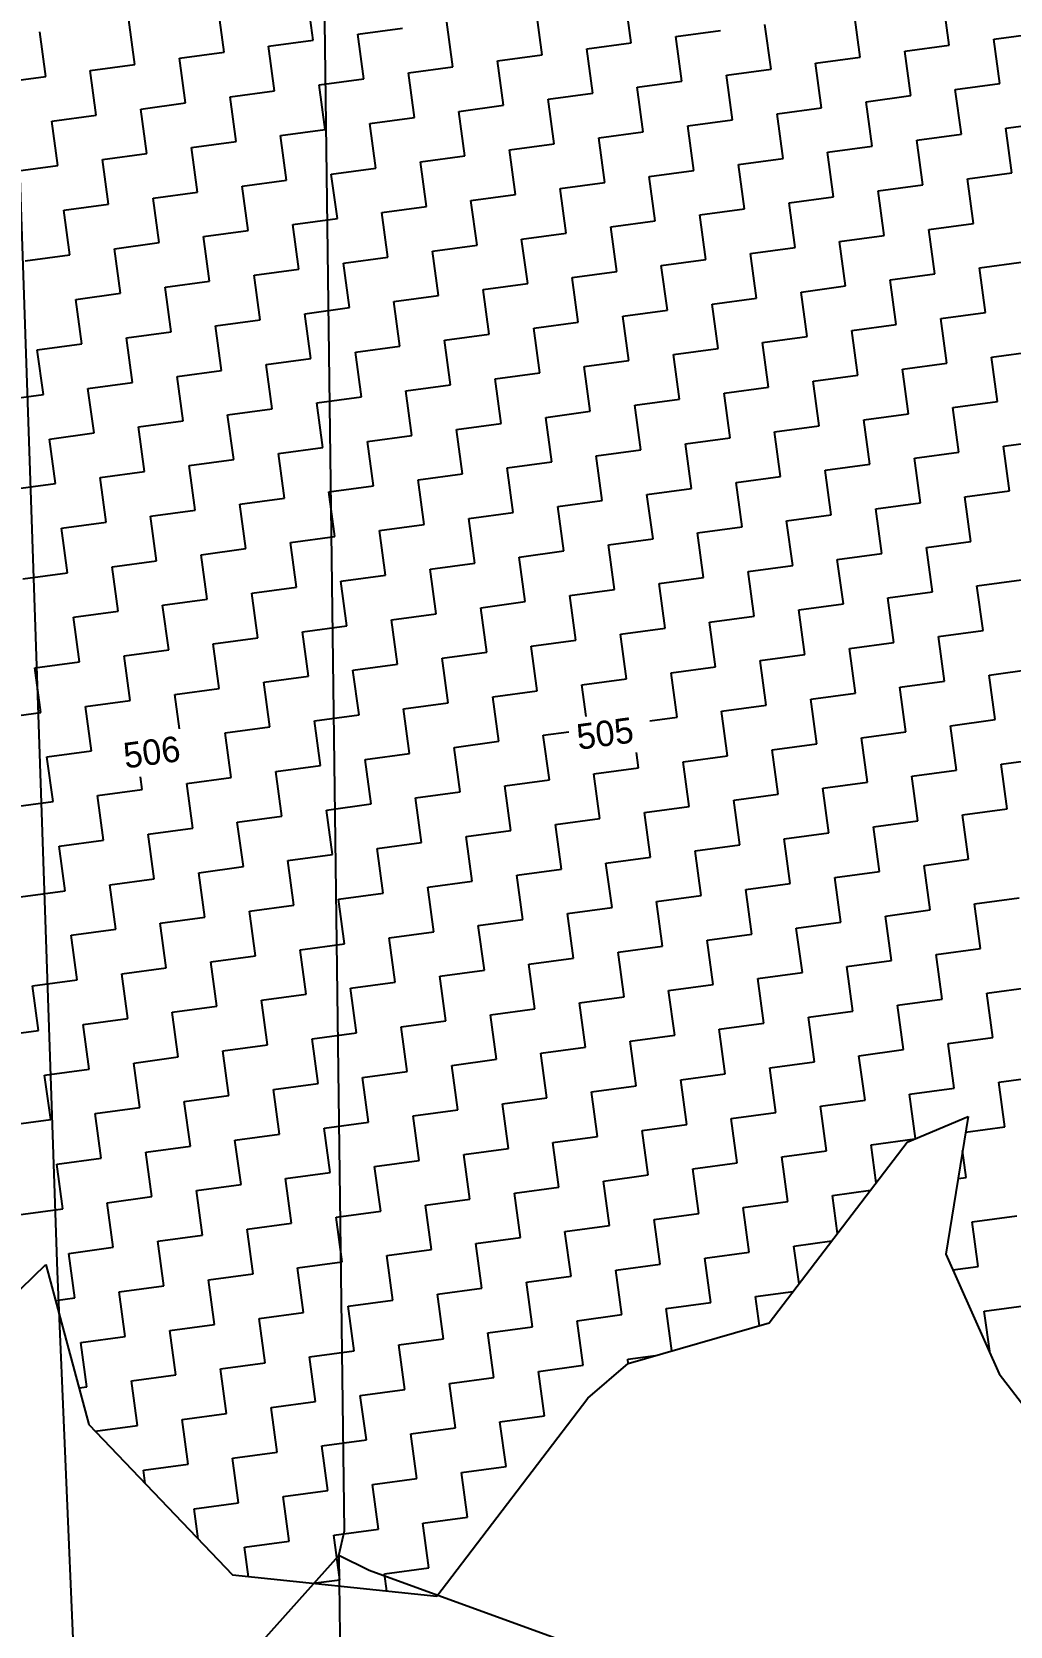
# Model space of a CAD drawing. Header units: metres. Extents: x 318393 to 319412, y 1868341 to 1869380.
# Drawn here: x 318741.3 to 318826, y 1868984 to 1869122 of the extents above; entities that cross this region are included whole.
import ezdxf

# ---------------------------------------------------------------- set-up
doc = ezdxf.new("R2010")
doc.units = ezdxf.units.M
doc.header["$LTSCALE"] = 0.3
doc.header["$MEASUREMENT"] = 0
for name, color, linetype in [('POLY_HATCH', 12, 'CONTINUOUS'), ('POLY_PARCEL', 6, 'CONTINUOUS'), ('TEXT_PARCEL', 7, 'CONTINUOUS')]:
    doc.layers.add(name, color=color, linetype=linetype)
doc.styles.add('TEXT_MAP', font='')
doc.styles.get('TEXT_MAP').set_extended_font_data('Kruti Dev 050')

msp = doc.modelspace()

# ---------------------------------------------------------------- linework, layer by layer
at = {"layer": 'POLY_HATCH', "linetype": 'Continuous'}
for p, q in [((318765.7, 1869121.32), (318765.18, 1869125.18)), ((318793.24, 1869121.11), (318792.71, 1869124.97)), ((318820.77, 1869120.91), (318820.25, 1869124.77)), ((318750.26, 1869119.23), (318749.74, 1869123.09)), ((318757.98, 1869120.28), (318757.46, 1869124.14)), ((318785.52, 1869120.07), (318785, 1869123.93)), ((318813.05, 1869119.86), (318812.53, 1869123.72)), ((318742.54, 1869118.19), (318742.02, 1869122.05)), ((318769.56, 1869121.84), (318773.42, 1869122.36)), ((318770.08, 1869117.98), (318769.56, 1869121.84)), ((318777.8, 1869119.03), (318777.28, 1869122.89)), ((318797.09, 1869121.64), (318800.95, 1869122.16)), ((318805.34, 1869118.82), (318804.81, 1869122.68)), ((318824.63, 1869121.43), (318828.49, 1869121.95)), ((318761.84, 1869120.8), (318765.7, 1869121.32)), ((318762.36, 1869116.94), (318761.84, 1869120.8)), ((318789.38, 1869120.59), (318793.24, 1869121.11)), ((318789.9, 1869116.73), (318789.38, 1869120.59)), ((318797.62, 1869117.78), (318797.09, 1869121.64)), ((318816.91, 1869120.39), (318820.77, 1869120.91)), ((318817.43, 1869116.53), (318816.91, 1869120.39)), ((318825.15, 1869117.57), (318824.63, 1869121.43)), ((318746.4, 1869118.71), (318750.26, 1869119.23)), ((318754.12, 1869119.76), (318757.98, 1869120.28)), ((318754.64, 1869115.9), (318754.12, 1869119.76)), ((318773.94, 1869118.51), (318777.8, 1869119.03)), ((318781.66, 1869119.55), (318785.52, 1869120.07)), ((318782.18, 1869115.69), (318781.66, 1869119.55)), ((318809.19, 1869119.34), (318813.05, 1869119.86)), ((318809.72, 1869115.48), (318809.19, 1869119.34)), ((318738.68, 1869117.67), (318742.54, 1869118.19)), ((318746.92, 1869114.85), (318746.4, 1869118.71)), ((318766.22, 1869117.46), (318770.08, 1869117.98)), ((318774.46, 1869114.65), (318773.94, 1869118.51)), ((318793.76, 1869117.25), (318797.62, 1869117.78)), ((318801.48, 1869118.3), (318805.34, 1869118.82)), ((318802, 1869114.44), (318801.48, 1869118.3)), ((318821.29, 1869117.05), (318825.15, 1869117.57)), ((318758.5, 1869116.42), (318762.36, 1869116.94)), ((318759.02, 1869112.56), (318758.5, 1869116.42)), ((318766.74, 1869113.6), (318766.22, 1869117.46)), ((318786.04, 1869116.21), (318789.9, 1869116.73)), ((318786.56, 1869112.35), (318786.04, 1869116.21)), ((318794.28, 1869113.4), (318793.76, 1869117.25)), ((318813.58, 1869116), (318817.43, 1869116.53)), ((318821.82, 1869113.19), (318821.29, 1869117.05)), ((318743.06, 1869114.33), (318746.92, 1869114.85)), ((318750.78, 1869115.37), (318754.64, 1869115.9)), ((318751.3, 1869111.52), (318750.78, 1869115.37)), ((318778.32, 1869115.17), (318782.18, 1869115.69)), ((318778.84, 1869111.31), (318778.32, 1869115.17)), ((318805.86, 1869114.96), (318809.72, 1869115.48)), ((318806.38, 1869111.1), (318805.86, 1869114.96)), ((318814.1, 1869112.14), (318813.58, 1869116)), ((318743.59, 1869110.47), (318743.06, 1869114.33)), ((318762.88, 1869113.08), (318766.74, 1869113.6)), ((318770.6, 1869114.12), (318774.46, 1869114.65)), ((318771.12, 1869110.26), (318770.6, 1869114.12)), ((318798.14, 1869113.92), (318802, 1869114.44)), ((318798.66, 1869110.06), (318798.14, 1869113.92)), ((318825.68, 1869113.71), (318829.53, 1869114.23)), ((318826.2, 1869109.85), (318825.68, 1869113.71)), ((318755.16, 1869112.04), (318759.02, 1869112.56)), ((318755.69, 1869108.18), (318755.16, 1869112.04)), ((318763.4, 1869109.22), (318762.88, 1869113.08)), ((318782.7, 1869111.83), (318786.56, 1869112.35)), ((318790.42, 1869112.87), (318794.28, 1869113.4)), ((318790.94, 1869109.01), (318790.42, 1869112.87)), ((318810.24, 1869111.62), (318814.1, 1869112.14)), ((318817.96, 1869112.67), (318821.82, 1869113.19)), ((318818.48, 1869108.81), (318817.96, 1869112.67)), ((318747.45, 1869110.99), (318751.3, 1869111.52)), ((318747.97, 1869107.13), (318747.45, 1869110.99)), ((318774.98, 1869110.79), (318778.84, 1869111.31)), ((318775.5, 1869106.93), (318774.98, 1869110.79)), ((318783.22, 1869107.97), (318782.7, 1869111.83)), ((318802.52, 1869110.58), (318806.38, 1869111.1)), ((318810.76, 1869107.76), (318810.24, 1869111.62)), ((318739.73, 1869109.95), (318743.59, 1869110.47)), ((318767.26, 1869109.74), (318771.12, 1869110.26)), ((318767.79, 1869105.88), (318767.26, 1869109.74)), ((318794.8, 1869109.54), (318798.66, 1869110.06)), ((318795.32, 1869105.68), (318794.8, 1869109.54)), ((318803.04, 1869106.72), (318802.52, 1869110.58)), ((318822.34, 1869109.33), (318826.2, 1869109.85)), ((318822.86, 1869105.47), (318822.34, 1869109.33)), ((318751.83, 1869107.66), (318755.69, 1869108.18)), ((318759.55, 1869108.7), (318763.4, 1869109.22)), ((318760.07, 1869104.84), (318759.55, 1869108.7)), ((318779.36, 1869107.45), (318783.22, 1869107.97)), ((318787.08, 1869108.49), (318790.94, 1869109.01)), ((318787.6, 1869104.63), (318787.08, 1869108.49)), ((318814.62, 1869108.29), (318818.48, 1869108.81)), ((318815.14, 1869104.43), (318814.62, 1869108.29)), ((318744.11, 1869106.61), (318747.97, 1869107.13)), ((318744.63, 1869102.75), (318744.11, 1869106.61)), ((318752.35, 1869103.8), (318751.83, 1869107.66)), ((318771.65, 1869106.41), (318775.5, 1869106.93)), ((318779.89, 1869103.59), (318779.36, 1869107.45)), ((318799.18, 1869106.2), (318803.04, 1869106.72)), ((318806.9, 1869107.24), (318810.76, 1869107.76)), ((318807.42, 1869103.38), (318806.9, 1869107.24)), ((318763.93, 1869105.36), (318767.79, 1869105.88)), ((318764.45, 1869101.5), (318763.93, 1869105.36)), ((318772.17, 1869102.55), (318771.65, 1869106.41)), ((318791.46, 1869105.16), (318795.32, 1869105.68)), ((318791.99, 1869101.3), (318791.46, 1869105.16)), ((318799.7, 1869102.34), (318799.18, 1869106.2)), ((318819, 1869104.95), (318822.86, 1869105.47)), ((318748.49, 1869103.27), (318752.35, 1869103.8)), ((318756.21, 1869104.32), (318760.07, 1869104.84)), ((318756.73, 1869100.46), (318756.21, 1869104.32)), ((318783.74, 1869104.11), (318787.6, 1869104.63)), ((318784.27, 1869100.25), (318783.74, 1869104.11)), ((318811.28, 1869103.9), (318815.14, 1869104.43)), ((318811.8, 1869100.05), (318811.28, 1869103.9)), ((318819.52, 1869101.09), (318819, 1869104.95)), ((318740.77, 1869102.23), (318744.63, 1869102.75)), ((318749.01, 1869099.42), (318748.49, 1869103.27)), ((318768.31, 1869102.02), (318772.17, 1869102.55)), ((318776.03, 1869103.07), (318779.89, 1869103.59)), ((318776.55, 1869099.21), (318776.03, 1869103.07)), ((318803.56, 1869102.86), (318807.42, 1869103.38)), ((318804.08, 1869099), (318803.56, 1869102.86)), ((318760.59, 1869100.98), (318764.45, 1869101.5)), ((318768.83, 1869098.17), (318768.31, 1869102.02)), ((318788.13, 1869100.77), (318791.99, 1869101.3)), ((318795.84, 1869101.82), (318799.7, 1869102.34)), ((318796.37, 1869097.96), (318795.84, 1869101.82)), ((318815.66, 1869100.57), (318819.52, 1869101.09)), ((318823.38, 1869101.61), (318827.24, 1869102.13)), ((318823.9, 1869097.75), (318823.38, 1869101.61)), ((318752.87, 1869099.94), (318756.73, 1869100.46)), ((318753.39, 1869096.08), (318752.87, 1869099.94)), ((318761.11, 1869097.12), (318760.59, 1869100.98)), ((318780.41, 1869099.73), (318784.27, 1869100.25)), ((318780.93, 1869095.87), (318780.41, 1869099.73)), ((318788.65, 1869096.91), (318788.13, 1869100.77)), ((318807.94, 1869099.52), (318811.8, 1869100.05)), ((318816.18, 1869096.71), (318815.66, 1869100.57)), ((318745.15, 1869098.89), (318749.01, 1869099.42)), ((318745.67, 1869095.03), (318745.15, 1869098.89)), ((318772.69, 1869098.69), (318776.55, 1869099.21)), ((318773.21, 1869094.83), (318772.69, 1869098.69)), ((318800.23, 1869098.48), (318804.08, 1869099)), ((318800.75, 1869094.62), (318800.23, 1869098.48)), ((318808.47, 1869095.66), (318807.94, 1869099.52)), ((318757.25, 1869096.6), (318761.11, 1869097.12)), ((318764.97, 1869097.64), (318768.83, 1869098.17)), ((318765.49, 1869093.78), (318764.97, 1869097.64)), ((318784.79, 1869096.39), (318788.65, 1869096.91)), ((318792.51, 1869097.44), (318796.37, 1869097.96)), ((318793.03, 1869093.58), (318792.51, 1869097.44)), ((318820.04, 1869097.23), (318823.9, 1869097.75)), ((318820.57, 1869093.37), (318820.04, 1869097.23)), ((318749.53, 1869095.56), (318753.39, 1869096.08)), ((318750.05, 1869091.7), (318749.53, 1869095.56)), ((318757.77, 1869092.74), (318757.25, 1869096.6)), ((318777.07, 1869095.35), (318780.93, 1869095.87)), ((318785.31, 1869092.53), (318784.79, 1869096.39)), ((318804.61, 1869095.14), (318808.47, 1869095.66)), ((318812.33, 1869096.19), (318816.18, 1869096.71)), ((318812.85, 1869092.33), (318812.33, 1869096.19)), ((318741.81, 1869094.51), (318745.67, 1869095.03)), ((318742.34, 1869090.65), (318741.81, 1869094.51)), ((318769.35, 1869094.31), (318773.21, 1869094.83)), ((318769.87, 1869090.45), (318769.35, 1869094.31)), ((318777.59, 1869091.49), (318777.07, 1869095.35)), ((318796.89, 1869094.1), (318800.75, 1869094.62)), ((318797.41, 1869090.24), (318796.89, 1869094.1)), ((318805.13, 1869091.28), (318804.61, 1869095.14)), ((318824.42, 1869093.89), (318828.28, 1869094.41)), ((318753.91, 1869092.22), (318757.77, 1869092.74)), ((318761.63, 1869093.26), (318765.49, 1869093.78)), ((318762.15, 1869089.4), (318761.63, 1869093.26)), ((318789.17, 1869093.06), (318793.03, 1869093.58)), ((318789.69, 1869089.2), (318789.17, 1869093.06)), ((318816.71, 1869092.85), (318820.57, 1869093.37)), ((318817.23, 1869088.99), (318816.71, 1869092.85)), ((318824.95, 1869090.03), (318824.42, 1869093.89)), ((318746.2, 1869091.18), (318750.05, 1869091.7)), ((318754.44, 1869088.36), (318753.91, 1869092.22)), ((318773.73, 1869090.97), (318777.59, 1869091.49)), ((318781.45, 1869092.01), (318785.31, 1869092.53)), ((318781.97, 1869088.15), (318781.45, 1869092.01)), ((318808.99, 1869091.8), (318812.85, 1869092.33)), ((318809.51, 1869087.95), (318808.99, 1869091.8)), ((318738.48, 1869090.13), (318742.34, 1869090.65)), ((318746.72, 1869087.32), (318746.2, 1869091.18)), ((318766.01, 1869089.92), (318769.87, 1869090.45)), ((318774.25, 1869087.11), (318773.73, 1869090.97)), ((318793.55, 1869089.72), (318797.41, 1869090.24)), ((318801.27, 1869090.76), (318805.13, 1869091.28)), ((318801.79, 1869086.9), (318801.27, 1869090.76)), ((318821.09, 1869089.51), (318824.95, 1869090.03)), ((318758.29, 1869088.88), (318762.15, 1869089.4)), ((318758.82, 1869085.02), (318758.29, 1869088.88)), ((318766.54, 1869086.07), (318766.01, 1869089.92)), ((318785.83, 1869088.67), (318789.69, 1869089.2)), ((318786.35, 1869084.82), (318785.83, 1869088.67)), ((318794.07, 1869085.86), (318793.55, 1869089.72)), ((318813.37, 1869088.47), (318817.23, 1869088.99)), ((318821.61, 1869085.65), (318821.09, 1869089.51)), ((318742.86, 1869086.79), (318746.72, 1869087.32)), ((318750.58, 1869087.84), (318754.44, 1869088.36)), ((318751.1, 1869083.98), (318750.58, 1869087.84)), ((318778.11, 1869087.63), (318781.97, 1869088.15)), ((318778.63, 1869083.77), (318778.11, 1869087.63)), ((318805.65, 1869087.42), (318809.51, 1869087.95)), ((318806.17, 1869083.56), (318805.65, 1869087.42)), ((318813.89, 1869084.61), (318813.37, 1869088.47)), ((318743.38, 1869082.93), (318742.86, 1869086.79)), ((318762.68, 1869085.54), (318766.54, 1869086.07)), ((318770.39, 1869086.59), (318774.25, 1869087.11)), ((318770.92, 1869082.73), (318770.39, 1869086.59)), ((318790.21, 1869085.34), (318794.07, 1869085.86)), ((318797.93, 1869086.38), (318801.79, 1869086.9)), ((318798.45, 1869082.52), (318797.93, 1869086.38)), ((318825.47, 1869086.17), (318829.33, 1869086.7)), ((318825.99, 1869082.31), (318825.47, 1869086.17)), ((318754.96, 1869084.5), (318758.82, 1869085.02)), ((318755.48, 1869080.64), (318754.96, 1869084.5)), ((318763.2, 1869081.68), (318762.68, 1869085.54)), ((318782.49, 1869084.29), (318786.35, 1869084.82)), ((318790.73, 1869081.48), (318790.21, 1869085.34)), ((318810.03, 1869084.09), (318813.89, 1869084.61)), ((318817.75, 1869085.13), (318821.61, 1869085.65)), ((318818.27, 1869081.27), (318817.75, 1869085.13)), ((318747.24, 1869083.46), (318751.1, 1869083.98)), ((318747.76, 1869079.6), (318747.24, 1869083.46)), ((318774.78, 1869083.25), (318778.63, 1869083.77)), ((318775.3, 1869079.39), (318774.78, 1869083.25)), ((318783.02, 1869080.43), (318782.49, 1869084.29)), ((318802.31, 1869083.04), (318806.17, 1869083.56)), ((318802.83, 1869079.18), (318802.31, 1869083.04)), ((318810.55, 1869080.23), (318810.03, 1869084.09)), ((318739.52, 1869082.41), (318743.38, 1869082.93)), ((318759.34, 1869081.16), (318763.2, 1869081.68)), ((318767.06, 1869082.21), (318770.92, 1869082.73)), ((318767.58, 1869078.35), (318767.06, 1869082.21)), ((318794.59, 1869082), (318798.45, 1869082.52)), ((318795.12, 1869078.14), (318794.59, 1869082)), ((318822.13, 1869081.79), (318825.99, 1869082.31)), ((318822.65, 1869077.93), (318822.13, 1869081.79)), ((318751.62, 1869080.12), (318755.48, 1869080.64)), ((318759.86, 1869077.3), (318759.34, 1869081.16)), ((318779.16, 1869079.91), (318783.02, 1869080.43)), ((318786.88, 1869080.96), (318790.73, 1869081.48)), ((318787.4, 1869077.1), (318786.88, 1869080.96)), ((318814.41, 1869080.75), (318818.27, 1869081.27)), ((318814.93, 1869076.89), (318814.41, 1869080.75)), ((318743.9, 1869079.08), (318747.76, 1869079.6)), ((318744.42, 1869075.22), (318743.9, 1869079.08)), ((318752.14, 1869076.26), (318751.62, 1869080.12)), ((318771.44, 1869078.87), (318775.3, 1869079.39)), ((318779.68, 1869076.05), (318779.16, 1869079.91)), ((318798.97, 1869078.66), (318802.83, 1869079.18)), ((318806.69, 1869079.71), (318810.55, 1869080.23)), ((318807.22, 1869075.85), (318806.69, 1869079.71)), ((318763.72, 1869077.83), (318767.58, 1869078.35)), ((318764.24, 1869073.97), (318763.72, 1869077.83)), ((318771.96, 1869075.01), (318771.44, 1869078.87)), ((318791.26, 1869077.62), (318795.12, 1869078.14)), ((318791.78, 1869073.76), (318791.26, 1869077.62)), ((318799.5, 1869074.8), (318798.97, 1869078.66)), ((318818.79, 1869077.41), (318822.65, 1869077.93)), ((318748.28, 1869075.74), (318752.14, 1869076.26)), ((318756, 1869076.78), (318759.86, 1869077.3)), ((318756.52, 1869072.92), (318756, 1869076.78)), ((318783.54, 1869076.57), (318787.4, 1869077.1)), ((318784.06, 1869072.72), (318783.54, 1869076.57)), ((318811.07, 1869076.37), (318814.93, 1869076.89)), ((318811.6, 1869072.51), (318811.07, 1869076.37)), ((318819.31, 1869073.55), (318818.79, 1869077.41)), ((318740.56, 1869074.69), (318744.42, 1869075.22)), ((318748.8, 1869071.88), (318748.28, 1869075.74)), ((318768.1, 1869074.49), (318771.96, 1869075.01)), ((318775.82, 1869075.53), (318779.68, 1869076.05)), ((318776.34, 1869071.67), (318775.82, 1869075.53)), ((318795.64, 1869074.28), (318799.5, 1869074.8)), ((318803.36, 1869075.32), (318807.22, 1869075.85)), ((318803.88, 1869071.46), (318803.36, 1869075.32)), ((318760.38, 1869073.44), (318764.24, 1869073.97)), ((318760.9, 1869069.58), (318760.38, 1869073.44)), ((318768.62, 1869070.63), (318768.1, 1869074.49)), ((318787.92, 1869073.24), (318791.78, 1869073.76)), ((318796.16, 1869070.42), (318795.64, 1869074.28)), ((318815.46, 1869073.03), (318819.31, 1869073.55)), ((318823.17, 1869074.07), (318827.03, 1869074.6)), ((318823.7, 1869070.21), (318823.17, 1869074.07)), ((318752.66, 1869072.4), (318756.52, 1869072.92)), ((318753.19, 1869068.54), (318752.66, 1869072.4)), ((318780.2, 1869072.19), (318784.06, 1869072.72)), ((318780.72, 1869068.33), (318780.2, 1869072.19)), ((318788.44, 1869069.38), (318787.92, 1869073.24)), ((318807.74, 1869071.99), (318811.6, 1869072.51)), ((318815.98, 1869069.17), (318815.46, 1869073.03)), ((318744.94, 1869071.36), (318748.8, 1869071.88)), ((318745.47, 1869067.5), (318744.94, 1869071.36)), ((318764.76, 1869070.11), (318768.62, 1869070.63)), ((318772.48, 1869071.15), (318776.34, 1869071.67)), ((318773, 1869067.29), (318772.48, 1869071.15)), ((318800.02, 1869070.94), (318803.88, 1869071.46)), ((318800.54, 1869067.08), (318800.02, 1869070.94)), ((318808.26, 1869068.13), (318807.74, 1869071.99)), ((318757.04, 1869069.06), (318760.9, 1869069.58)), ((318765.28, 1869066.25), (318764.76, 1869070.11)), ((318784.58, 1869068.86), (318788.44, 1869069.38)), ((318792.3, 1869069.9), (318796.16, 1869070.42)), ((318792.82, 1869066.04), (318792.3, 1869069.9)), ((318819.84, 1869069.69), (318823.7, 1869070.21)), ((318820.36, 1869065.83), (318819.84, 1869069.69)), ((318749.33, 1869068.02), (318753.19, 1869068.54)), ((318749.85, 1869064.16), (318749.33, 1869068.02)), ((318757.57, 1869065.2), (318757.04, 1869069.06)), ((318776.86, 1869067.81), (318780.72, 1869068.33)), ((318785.1, 1869065), (318784.58, 1869068.86)), ((318804.4, 1869067.61), (318808.26, 1869068.13)), ((318812.12, 1869068.65), (318815.98, 1869069.17)), ((318812.64, 1869064.79), (318812.12, 1869068.65)), ((318741.61, 1869066.98), (318745.47, 1869067.5)), ((318742.13, 1869063.12), (318741.61, 1869066.98)), ((318769.14, 1869066.77), (318773, 1869067.29)), ((318769.67, 1869062.91), (318769.14, 1869066.77)), ((318777.38, 1869063.95), (318776.86, 1869067.81)), ((318796.68, 1869066.56), (318800.54, 1869067.08)), ((318797.2, 1869062.7), (318796.68, 1869066.56)), ((318804.92, 1869063.75), (318804.4, 1869067.61)), ((318824.22, 1869066.36), (318828.08, 1869066.88)), ((318753.71, 1869064.68), (318757.57, 1869065.2)), ((318761.43, 1869065.73), (318765.28, 1869066.25)), ((318761.95, 1869061.87), (318761.43, 1869065.73)), ((318788.96, 1869065.52), (318792.82, 1869066.04)), ((318789.33, 1869062.76), (318788.96, 1869065.52)), ((318816.5, 1869065.31), (318820.36, 1869065.83)), ((318817.02, 1869061.45), (318816.5, 1869065.31)), ((318824.74, 1869062.5), (318824.22, 1869066.36)), ((318745.99, 1869063.64), (318749.85, 1869064.16)), ((318754.11, 1869061.69), (318753.71, 1869064.68)), ((318773.53, 1869063.43), (318777.38, 1869063.95)), ((318781.24, 1869064.48), (318785.1, 1869065)), ((318781.77, 1869060.62), (318781.24, 1869064.48)), ((318801.06, 1869063.22), (318804.92, 1869063.75)), ((318808.78, 1869064.27), (318812.64, 1869064.79)), ((318809.3, 1869060.41), (318808.78, 1869064.27)), ((318738.27, 1869062.59), (318742.13, 1869063.12)), ((318746.51, 1869059.78), (318745.99, 1869063.64)), ((318765.81, 1869062.39), (318769.67, 1869062.91)), ((318766.33, 1869058.53), (318765.81, 1869062.39)), ((318774.05, 1869059.57), (318773.53, 1869063.43)), ((318794.85, 1869062.38), (318797.2, 1869062.7)), ((318801.58, 1869059.37), (318801.06, 1869063.22)), ((318820.88, 1869061.97), (318824.74, 1869062.5)), ((318758.09, 1869061.34), (318761.95, 1869061.87)), ((318758.61, 1869057.49), (318758.09, 1869061.34)), ((318785.62, 1869061.14), (318787.84, 1869061.44)), ((318786.15, 1869057.28), (318785.62, 1869061.14)), ((318813.16, 1869060.93), (318817.02, 1869061.45)), ((318821.4, 1869058.11), (318820.88, 1869061.97)), ((318742.65, 1869059.26), (318746.51, 1869059.78)), ((318777.91, 1869060.09), (318781.77, 1869060.62)), ((318778.43, 1869056.23), (318777.91, 1869060.09)), ((318793.87, 1869058.32), (318793.68, 1869059.66)), ((318805.44, 1869059.89), (318809.3, 1869060.41)), ((318805.96, 1869056.03), (318805.44, 1869059.89)), ((318813.68, 1869057.07), (318813.16, 1869060.93)), ((318743.17, 1869055.4), (318742.65, 1869059.26)), ((318762.47, 1869058.01), (318766.33, 1869058.53)), ((318770.19, 1869059.05), (318774.05, 1869059.57)), ((318770.71, 1869055.19), (318770.19, 1869059.05)), ((318790.01, 1869057.8), (318793.87, 1869058.32)), ((318797.72, 1869058.84), (318801.58, 1869059.37)), ((318798.25, 1869054.98), (318797.72, 1869058.84)), ((318825.26, 1869058.64), (318829.12, 1869059.16)), ((318825.78, 1869054.78), (318825.26, 1869058.64)), ((318750.89, 1869056.44), (318750.74, 1869057.53)), ((318754.75, 1869056.96), (318758.61, 1869057.49)), ((318755.27, 1869053.1), (318754.75, 1869056.96)), ((318762.99, 1869054.15), (318762.47, 1869058.01)), ((318782.29, 1869056.76), (318786.15, 1869057.28)), ((318790.53, 1869053.94), (318790.01, 1869057.8)), ((318809.82, 1869056.55), (318813.68, 1869057.07)), ((318817.54, 1869057.59), (318821.4, 1869058.11)), ((318818.06, 1869053.73), (318817.54, 1869057.59)), ((318747.03, 1869055.92), (318750.89, 1869056.44)), ((318747.55, 1869052.06), (318747.03, 1869055.92)), ((318774.57, 1869055.71), (318778.43, 1869056.23)), ((318775.09, 1869051.85), (318774.57, 1869055.71)), ((318782.81, 1869052.9), (318782.29, 1869056.76)), ((318802.11, 1869055.51), (318805.96, 1869056.03)), ((318802.63, 1869051.65), (318802.11, 1869055.51)), ((318810.35, 1869052.69), (318809.82, 1869056.55)), ((318739.31, 1869054.88), (318743.17, 1869055.4)), ((318759.13, 1869053.63), (318762.99, 1869054.15)), ((318766.85, 1869054.67), (318770.71, 1869055.19)), ((318767.37, 1869050.81), (318766.85, 1869054.67)), ((318794.39, 1869054.46), (318798.25, 1869054.98)), ((318794.91, 1869050.6), (318794.39, 1869054.46)), ((318821.92, 1869054.26), (318825.78, 1869054.78)), ((318822.45, 1869050.4), (318821.92, 1869054.26)), ((318751.41, 1869052.58), (318755.27, 1869053.1)), ((318759.65, 1869049.77), (318759.13, 1869053.63)), ((318778.95, 1869052.38), (318782.81, 1869052.9)), ((318786.67, 1869053.42), (318790.53, 1869053.94)), ((318787.19, 1869049.56), (318786.67, 1869053.42)), ((318806.49, 1869052.17), (318810.35, 1869052.69)), ((318814.21, 1869053.21), (318818.06, 1869053.73)), ((318814.73, 1869049.35), (318814.21, 1869053.21)), ((318743.69, 1869051.54), (318747.55, 1869052.06)), ((318744.22, 1869047.68), (318743.69, 1869051.54)), ((318751.93, 1869048.72), (318751.41, 1869052.58)), ((318771.23, 1869051.33), (318775.09, 1869051.85)), ((318771.75, 1869047.47), (318771.23, 1869051.33)), ((318779.47, 1869048.52), (318778.95, 1869052.38)), ((318798.77, 1869051.12), (318802.63, 1869051.65)), ((318807.01, 1869048.31), (318806.49, 1869052.17)), ((318763.51, 1869050.29), (318767.37, 1869050.81)), ((318764.03, 1869046.43), (318763.51, 1869050.29)), ((318791.05, 1869050.08), (318794.91, 1869050.6)), ((318791.57, 1869046.22), (318791.05, 1869050.08)), ((318799.29, 1869047.27), (318798.77, 1869051.12)), ((318818.59, 1869049.87), (318822.45, 1869050.4)), ((318748.08, 1869048.2), (318751.93, 1869048.72)), ((318755.79, 1869049.24), (318759.65, 1869049.77)), ((318756.32, 1869045.39), (318755.79, 1869049.24)), ((318783.33, 1869049.04), (318787.19, 1869049.56)), ((318783.85, 1869045.18), (318783.33, 1869049.04)), ((318810.87, 1869048.83), (318814.73, 1869049.35)), ((318811.39, 1869044.97), (318810.87, 1869048.83)), ((318819.11, 1869046.02), (318818.59, 1869049.87)), ((318740.36, 1869047.16), (318744.22, 1869047.68)), ((318748.6, 1869044.34), (318748.08, 1869048.2)), ((318767.89, 1869046.95), (318771.75, 1869047.47)), ((318775.61, 1869047.99), (318779.47, 1869048.52)), ((318776.13, 1869044.13), (318775.61, 1869047.99)), ((318795.43, 1869046.74), (318799.29, 1869047.27)), ((318803.15, 1869047.79), (318807.01, 1869048.31)), ((318803.67, 1869043.93), (318803.15, 1869047.79)), ((318760.17, 1869045.91), (318764.03, 1869046.43)), ((318760.7, 1869042.05), (318760.17, 1869045.91)), ((318768.42, 1869043.09), (318767.89, 1869046.95)), ((318787.71, 1869045.7), (318791.57, 1869046.22)), ((318795.95, 1869042.88), (318795.43, 1869046.74)), ((318815.25, 1869045.49), (318819.11, 1869046.02)), ((318822.97, 1869046.54), (318826.83, 1869047.06)), ((318823.49, 1869042.68), (318822.97, 1869046.54)), ((318752.46, 1869044.86), (318756.32, 1869045.39)), ((318752.98, 1869041), (318752.46, 1869044.86)), ((318779.99, 1869044.66), (318783.85, 1869045.18)), ((318780.52, 1869040.8), (318779.99, 1869044.66)), ((318788.23, 1869041.84), (318787.71, 1869045.7)), ((318807.53, 1869044.45), (318811.39, 1869044.97)), ((318808.05, 1869040.59), (318807.53, 1869044.45)), ((318815.77, 1869041.63), (318815.25, 1869045.49)), ((318744.74, 1869043.82), (318748.6, 1869044.34)), ((318745.26, 1869039.96), (318744.74, 1869043.82)), ((318764.56, 1869042.57), (318768.42, 1869043.09)), ((318772.27, 1869043.61), (318776.13, 1869044.13)), ((318772.8, 1869039.75), (318772.27, 1869043.61)), ((318799.81, 1869043.41), (318803.67, 1869043.93)), ((318800.33, 1869039.55), (318799.81, 1869043.41)), ((318756.84, 1869041.53), (318760.7, 1869042.05)), ((318765.08, 1869038.71), (318764.56, 1869042.57)), ((318784.37, 1869041.32), (318788.23, 1869041.84)), ((318792.09, 1869042.36), (318795.95, 1869042.88)), ((318792.61, 1869038.5), (318792.09, 1869042.36)), ((318811.91, 1869041.11), (318815.77, 1869041.63)), ((318819.63, 1869042.16), (318823.49, 1869042.68)), ((318820.15, 1869038.3), (318819.63, 1869042.16)), ((318749.12, 1869040.48), (318752.98, 1869041)), ((318749.64, 1869036.62), (318749.12, 1869040.48)), ((318757.36, 1869037.67), (318756.84, 1869041.53)), ((318776.66, 1869040.28), (318780.52, 1869040.8)), ((318777.18, 1869036.42), (318776.66, 1869040.28)), ((318784.9, 1869037.46), (318784.37, 1869041.32)), ((318804.19, 1869040.07), (318808.05, 1869040.59)), ((318812.43, 1869037.25), (318811.91, 1869041.11)), ((318741.4, 1869039.44), (318745.26, 1869039.96)), ((318741.92, 1869035.58), (318741.4, 1869039.44)), ((318768.94, 1869039.23), (318772.8, 1869039.75)), ((318769.46, 1869035.37), (318768.94, 1869039.23)), ((318796.47, 1869039.03), (318800.33, 1869039.55)), ((318797, 1869035.17), (318796.47, 1869039.03)), ((318804.71, 1869036.21), (318804.19, 1869040.07)), ((318824.01, 1869038.82), (318827.87, 1869039.34)), ((318753.5, 1869037.15), (318757.36, 1869037.67)), ((318761.22, 1869038.19), (318765.08, 1869038.71)), ((318761.74, 1869034.33), (318761.22, 1869038.19)), ((318788.76, 1869037.98), (318792.61, 1869038.5)), ((318789.28, 1869034.12), (318788.76, 1869037.98)), ((318816.29, 1869037.77), (318820.15, 1869038.3)), ((318816.81, 1869033.92), (318816.29, 1869037.77)), ((318824.53, 1869034.96), (318824.01, 1869038.82)), ((318745.78, 1869036.1), (318749.64, 1869036.62)), ((318754.02, 1869033.29), (318753.5, 1869037.15)), ((318773.32, 1869035.89), (318777.18, 1869036.42)), ((318781.04, 1869036.94), (318784.9, 1869037.46)), ((318781.56, 1869033.08), (318781.04, 1869036.94)), ((318800.86, 1869035.69), (318804.71, 1869036.21)), ((318808.57, 1869036.73), (318812.43, 1869037.25)), ((318809.1, 1869032.87), (318808.57, 1869036.73)), ((318738.06, 1869035.06), (318741.92, 1869035.58)), ((318746.3, 1869032.24), (318745.78, 1869036.1)), ((318765.6, 1869034.85), (318769.46, 1869035.37)), ((318766.12, 1869030.99), (318765.6, 1869034.85)), ((318773.84, 1869032.04), (318773.32, 1869035.89)), ((318793.14, 1869034.64), (318797, 1869035.17)), ((318801.38, 1869031.83), (318800.86, 1869035.69)), ((318820.67, 1869034.44), (318824.53, 1869034.96)), ((318757.88, 1869033.81), (318761.74, 1869034.33)), ((318758.4, 1869029.95), (318757.88, 1869033.81)), ((318785.42, 1869033.6), (318789.28, 1869034.12)), ((318785.94, 1869029.74), (318785.42, 1869033.6)), ((318793.66, 1869030.78), (318793.14, 1869034.64)), ((318812.95, 1869033.39), (318816.81, 1869033.92)), ((318813.48, 1869029.53), (318812.95, 1869033.39)), ((318821.2, 1869030.58), (318820.67, 1869034.44)), ((318742.44, 1869031.72), (318746.3, 1869032.24)), ((318750.16, 1869032.76), (318754.02, 1869033.29)), ((318750.68, 1869028.9), (318750.16, 1869032.76)), ((318769.98, 1869031.51), (318773.84, 1869032.04)), ((318777.7, 1869032.56), (318781.56, 1869033.08)), ((318778.22, 1869028.7), (318777.7, 1869032.56)), ((318805.24, 1869032.35), (318809.1, 1869032.87)), ((318805.76, 1869028.49), (318805.24, 1869032.35)), ((318742.97, 1869027.86), (318742.44, 1869031.72)), ((318762.26, 1869030.47), (318766.12, 1869030.99)), ((318770.5, 1869027.65), (318769.98, 1869031.51)), ((318789.8, 1869030.26), (318793.66, 1869030.78)), ((318797.52, 1869031.31), (318801.38, 1869031.83)), ((318798.04, 1869027.45), (318797.52, 1869031.31)), ((318825.05, 1869031.1), (318828.91, 1869031.62)), ((318825.58, 1869027.24), (318825.05, 1869031.1)), ((318754.54, 1869029.43), (318758.4, 1869029.95)), ((318755.07, 1869025.57), (318754.54, 1869029.43)), ((318762.78, 1869026.61), (318762.26, 1869030.47)), ((318782.08, 1869029.22), (318785.94, 1869029.74)), ((318782.6, 1869025.36), (318782.08, 1869029.22)), ((318790.32, 1869026.4), (318789.8, 1869030.26)), ((318809.62, 1869029.01), (318813.48, 1869029.53)), ((318817.34, 1869030.06), (318821.2, 1869030.58)), ((318817.86, 1869026.21), (318817.34, 1869030.06)), ((318739.11, 1869027.34), (318742.97, 1869027.86)), ((318746.82, 1869028.38), (318750.68, 1869028.9)), ((318747.35, 1869024.52), (318746.82, 1869028.38)), ((318774.36, 1869028.18), (318778.22, 1869028.7)), ((318774.88, 1869024.32), (318774.36, 1869028.18)), ((318801.9, 1869027.97), (318805.76, 1869028.49)), ((318802.42, 1869024.11), (318801.9, 1869027.97)), ((318810.14, 1869025.15), (318809.62, 1869029.01)), ((318758.92, 1869026.09), (318762.78, 1869026.61)), ((318766.64, 1869027.13), (318770.5, 1869027.65)), ((318767.16, 1869023.27), (318766.64, 1869027.13)), ((318794.18, 1869026.93), (318798.04, 1869027.45)), ((318794.7, 1869023.07), (318794.18, 1869026.93)), ((318822.19, 1869026.78), (318825.58, 1869027.24)), ((318751.21, 1869025.05), (318755.07, 1869025.57)), ((318759.45, 1869022.23), (318758.92, 1869026.09)), ((318778.74, 1869024.84), (318782.6, 1869025.36)), ((318786.46, 1869025.88), (318790.32, 1869026.4)), ((318786.98, 1869022.02), (318786.46, 1869025.88)), ((318806.28, 1869024.63), (318810.14, 1869025.15)), ((318814, 1869025.68), (318817.8, 1869026.19)), ((318814.44, 1869022.39), (318814, 1869025.68)), ((318822.24, 1869022.86), (318821.93, 1869025.18)), ((318743.49, 1869024), (318747.35, 1869024.52)), ((318744.01, 1869020.14), (318743.49, 1869024)), ((318751.73, 1869021.19), (318751.21, 1869025.05)), ((318771.02, 1869023.79), (318774.88, 1869024.32)), ((318771.55, 1869019.94), (318771.02, 1869023.79)), ((318779.26, 1869020.98), (318778.74, 1869024.84)), ((318798.56, 1869023.59), (318802.42, 1869024.11)), ((318806.8, 1869020.77), (318806.28, 1869024.63)), ((318763.31, 1869022.75), (318767.16, 1869023.27)), ((318763.83, 1869018.89), (318763.31, 1869022.75)), ((318790.84, 1869022.54), (318794.7, 1869023.07)), ((318791.36, 1869018.69), (318790.84, 1869022.54)), ((318799.08, 1869019.73), (318798.56, 1869023.59)), ((318821.53, 1869022.76), (318822.24, 1869022.86)), ((318747.87, 1869020.66), (318751.73, 1869021.19)), ((318755.59, 1869021.71), (318759.45, 1869022.23)), ((318756.11, 1869017.85), (318755.59, 1869021.71)), ((318775.41, 1869020.46), (318779.26, 1869020.98)), ((318783.12, 1869021.5), (318786.98, 1869022.02)), ((318783.65, 1869017.64), (318783.12, 1869021.5)), ((318810.66, 1869021.29), (318813.95, 1869021.74)), ((318811.1, 1869018.01), (318810.66, 1869021.29)), ((318740.15, 1869019.62), (318744.01, 1869020.14)), ((318748.39, 1869016.81), (318747.87, 1869020.66)), ((318767.69, 1869019.41), (318771.55, 1869019.94)), ((318775.93, 1869016.6), (318775.41, 1869020.46)), ((318795.22, 1869019.21), (318799.08, 1869019.73)), ((318802.94, 1869020.25), (318806.8, 1869020.77)), ((318803.46, 1869016.39), (318802.94, 1869020.25)), ((318759.97, 1869018.37), (318763.83, 1869018.89)), ((318760.49, 1869014.51), (318759.97, 1869018.37)), ((318768.21, 1869015.55), (318767.69, 1869019.41)), ((318787.5, 1869018.16), (318791.36, 1869018.69)), ((318788.03, 1869014.3), (318787.5, 1869018.16)), ((318795.75, 1869015.35), (318795.22, 1869019.21)), ((318822.76, 1869019), (318826.62, 1869019.52)), ((318823.28, 1869015.14), (318822.76, 1869019)), ((318744.53, 1869016.28), (318748.39, 1869016.81)), ((318752.25, 1869017.33), (318756.11, 1869017.85)), ((318752.77, 1869013.47), (318752.25, 1869017.33)), ((318779.79, 1869017.12), (318783.65, 1869017.64)), ((318780.31, 1869013.26), (318779.79, 1869017.12)), ((318807.32, 1869016.91), (318810.6, 1869017.36)), ((318807.77, 1869013.64), (318807.32, 1869016.91)), ((318745.05, 1869012.42), (318744.53, 1869016.28)), ((318764.35, 1869015.03), (318768.21, 1869015.55)), ((318772.07, 1869016.08), (318775.93, 1869016.6)), ((318772.59, 1869012.22), (318772.07, 1869016.08)), ((318799.6, 1869015.87), (318803.46, 1869016.39)), ((318800.13, 1869012.01), (318799.6, 1869015.87)), ((318756.63, 1869013.99), (318760.49, 1869014.51)), ((318764.87, 1869011.17), (318764.35, 1869015.03)), ((318784.17, 1869013.78), (318788.03, 1869014.3)), ((318791.89, 1869014.83), (318795.75, 1869015.35)), ((318792.41, 1869010.97), (318791.89, 1869014.83)), ((318821.08, 1869014.84), (318823.28, 1869015.14)), ((318748.91, 1869012.95), (318752.77, 1869013.47)), ((318749.43, 1869009.09), (318748.91, 1869012.95)), ((318757.15, 1869010.13), (318756.63, 1869013.99)), ((318776.45, 1869012.74), (318780.31, 1869013.26)), ((318776.97, 1869008.88), (318776.45, 1869012.74)), ((318784.69, 1869009.92), (318784.17, 1869013.78)), ((318803.99, 1869012.53), (318807.26, 1869012.97)), ((318743.39, 1869012.2), (318745.05, 1869012.42)), ((318768.73, 1869011.7), (318772.59, 1869012.22)), ((318769.25, 1869007.84), (318768.73, 1869011.7)), ((318796.27, 1869011.49), (318800.13, 1869012.01)), ((318796.76, 1869007.84), (318796.27, 1869011.49)), ((318804.33, 1869010.01), (318803.99, 1869012.53)), ((318823.8, 1869011.28), (318827.66, 1869011.8)), ((318824.3, 1869007.61), (318823.8, 1869011.28)), ((318753.29, 1869009.61), (318757.15, 1869010.13)), ((318761.01, 1869010.65), (318764.87, 1869011.17)), ((318761.53, 1869006.79), (318761.01, 1869010.65)), ((318780.83, 1869009.4), (318784.69, 1869009.92)), ((318788.55, 1869010.44), (318792.41, 1869010.97)), ((318789.07, 1869006.59), (318788.55, 1869010.44)), ((318745.57, 1869008.56), (318749.43, 1869009.09)), ((318746.1, 1869004.71), (318745.57, 1869008.56)), ((318753.81, 1869005.75), (318753.29, 1869009.61)), ((318773.11, 1869008.36), (318776.97, 1869008.88)), ((318781.35, 1869005.54), (318780.83, 1869009.4)), ((318765.39, 1869007.31), (318769.25, 1869007.84)), ((318765.91, 1869003.45), (318765.39, 1869007.31)), ((318773.63, 1869004.5), (318773.11, 1869008.36)), ((318792.93, 1869007.11), (318795.34, 1869007.43)), ((318749.96, 1869005.23), (318753.81, 1869005.75)), ((318757.67, 1869006.27), (318761.53, 1869006.79)), ((318758.2, 1869002.41), (318757.67, 1869006.27)), ((318785.21, 1869006.06), (318789.07, 1869006.59)), ((318785.73, 1869002.2), (318785.21, 1869006.06)), ((318792.98, 1869006.75), (318792.93, 1869007.11)), ((318745.43, 1869004.62), (318746.1, 1869004.71)), ((318750.48, 1869001.37), (318749.96, 1869005.23)), ((318769.77, 1869003.98), (318773.63, 1869004.5)), ((318777.49, 1869005.02), (318781.35, 1869005.54)), ((318778.01, 1869001.16), (318777.49, 1869005.02)), ((318762.06, 1869002.93), (318765.91, 1869003.45)), ((318770.3, 1869000.12), (318769.77, 1869003.98)), ((318754.34, 1869001.89), (318758.2, 1869002.41)), ((318754.86, 1868998.03), (318754.34, 1869001.89)), ((318762.58, 1868999.07), (318762.06, 1869002.93)), ((318781.87, 1869001.68), (318785.73, 1869002.2)), ((318782.4, 1868997.82), (318781.87, 1869001.68)), ((318746.83, 1869000.88), (318750.48, 1869001.37)), ((318774.15, 1869000.64), (318778.01, 1869001.16)), ((318774.68, 1868996.78), (318774.15, 1869000.64)), ((318758.72, 1868998.55), (318762.58, 1868999.07)), ((318766.44, 1868999.6), (318770.3, 1869000.12)), ((318766.96, 1868995.74), (318766.44, 1868999.6)), ((318751, 1868997.51), (318754.86, 1868998.03)), ((318751.16, 1868996.34), (318751, 1868997.51)), ((318759.24, 1868994.69), (318758.72, 1868998.55)), ((318778.54, 1868997.3), (318782.4, 1868997.82)), ((318770.82, 1868996.26), (318774.68, 1868996.78)), ((318771.34, 1868992.4), (318770.82, 1868996.26)), ((318779.06, 1868993.44), (318778.54, 1868997.3)), ((318755.38, 1868994.17), (318759.24, 1868994.69)), ((318763.1, 1868995.21), (318766.96, 1868995.74)), ((318763.62, 1868991.36), (318763.1, 1868995.21)), ((318755.73, 1868991.55), (318755.38, 1868994.17)), ((318775.2, 1868992.92), (318779.06, 1868993.44)), ((318767.48, 1868991.88), (318771.34, 1868992.4)), ((318775.72, 1868989.06), (318775.2, 1868992.92)), ((318759.76, 1868990.83), (318763.62, 1868991.36)), ((318760.11, 1868988.28), (318759.76, 1868990.83)), ((318768, 1868988.02), (318767.48, 1868991.88)), ((318765.69, 1868987.71), (318768, 1868988.02)), ((318771.86, 1868988.54), (318775.72, 1868989.06)), ((318772.06, 1868987.04), (318771.86, 1868988.54))]:
    msp.add_line(p, q, dxfattribs=at)
at = {"layer": 'POLY_HATCH'}
for p, q in [((318817.12, 1869025.9), (318822.41, 1869028.14)), ((318822.41, 1869028.14), (318820.47, 1869016.21)), ((318805.19, 1869010.26), (318817.12, 1869025.9)), ((318820.47, 1869016.21), (318825.08, 1869005.85)), ((318737.91, 1869010.8), (318742.55, 1869015.31)), ((318742.55, 1869015.31), (318746.28, 1869001.45)), ((318792.97, 1869006.75), (318805.19, 1869010.26)), ((318789.48, 1869003.74), (318792.97, 1869006.75)), ((318825.08, 1869005.85), (318833.91, 1868994.37)), ((318776.39, 1868986.59), (318789.48, 1869003.74)), ((318746.28, 1869001.45), (318758.71, 1868988.43)), ((318758.71, 1868988.43), (318776.39, 1868986.59))]:
    msp.add_line(p, q, dxfattribs=at)
at = {"layer": 'POLY_PARCEL'}
for p, q in [((318768.42, 1868992.25), (318766.66, 1869125.82)), ((318743.57, 1869014.7), (318739.97, 1869119.58)), ((318745.68, 1868965.27), (318743.57, 1869014.7)), ((318767.91, 1868990.12), (318768.42, 1868992.25)), ((318754.04, 1868974.58), (318767.91, 1868990.12)), ((318770.54, 1868988.83), (318767.91, 1868990.12)), ((318767.91, 1868990.12), (318768.68, 1868937.68)), ((318803.97, 1868976.67), (318770.54, 1868988.83))]:
    msp.add_line(p, q, dxfattribs=at)

# ---------------------------------------------------------------- texts
at = {"layer": 'TEXT_PARCEL', "style": 'TEXT_MAP'}
for s, p in [('505', (318788.67, 1869059.88)), ('506', (318749.43, 1869058.26))]:
    msp.add_text(s, height=2.208, rotation=7.6995, dxfattribs=at).set_placement(p)

doc.saveas('drawing.dxf')
